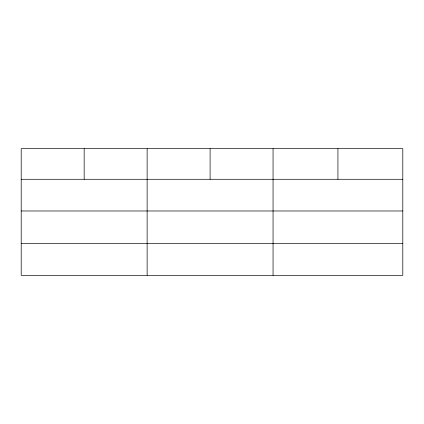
<?xml version="1.0" encoding="UTF-8"?>
<svg xmlns="http://www.w3.org/2000/svg" width="424" height="424" viewBox="0 0 424 424"><rect width="100%" height="100%" fill="white"/><g stroke="black" fill="none" stroke-linecap="round" stroke-linejoin="round"><path stroke-width="0.64" d="M402.8 210.977L402.8 148.676L21.2 148.676L21.2 275.324L402.8 275.324L402.8 210.977L21.2 210.977M21.2 179.283L402.8 179.283M21.2 243.63L402.8 243.63M337.928 148.676L337.928 179.283M273.056 148.676L273.056 275.324M210.092 148.676L210.092 179.283M147.128 148.676L147.128 275.324M84.164 148.676L84.164 179.283"/></g></svg>
